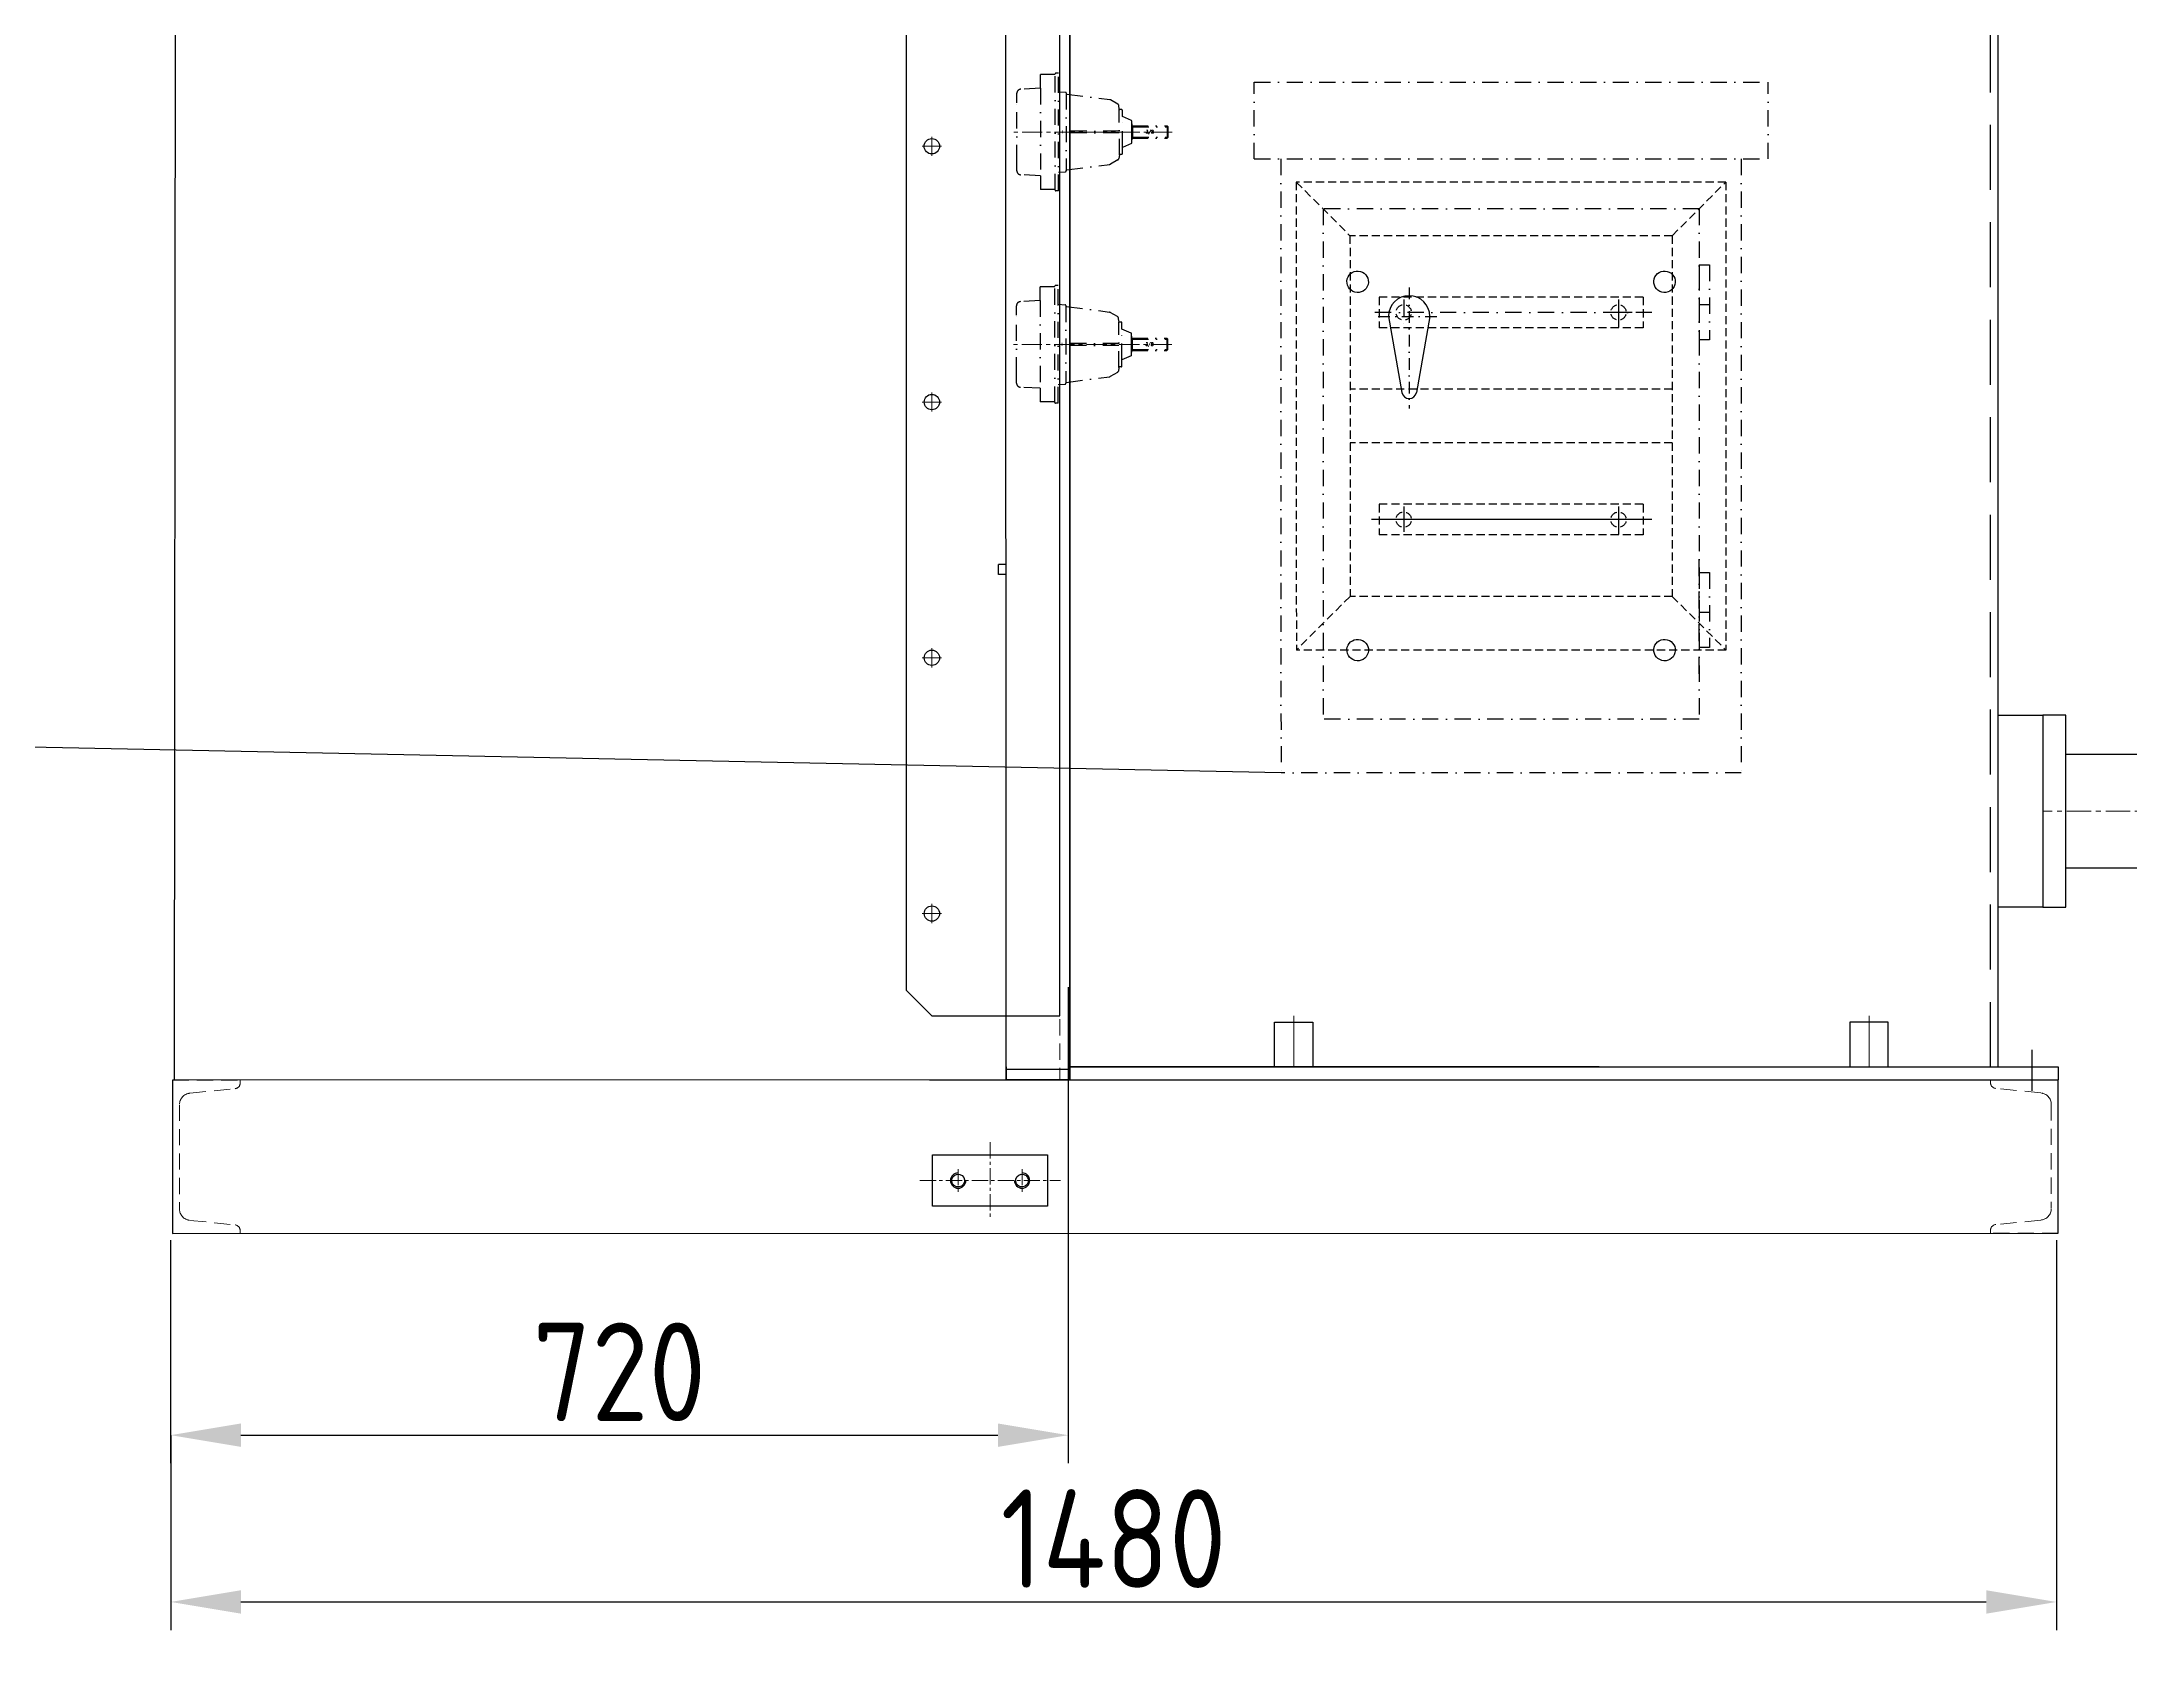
# Model space of a CAD drawing. Header units: millimetres. Extents: x -185079 to -2648, y 85916 to 249201.
# Drawn here: x -51721 to -50087, y 132145 to 133415 of the extents above; entities that cross this region are included whole.
import ezdxf
from ezdxf.enums import TextEntityAlignment as Align

# ---------------------------------------------------------------- set-up
doc = ezdxf.new("R2010")
doc.units = ezdxf.units.MM
for name, pattern in [('ACAD_ISO04W100', [30, 24, -3, 0, -3]), ('CENTER', [50.800000000000004, 31.75, -6.35, 6.35, -6.35]), ('CENTERX2', [101.60000000000001, 63.5, -12.7, 12.7, -12.7]), ('DASHDOT', [25.4, 12.7, -6.35, 0, -6.35]), ('DASHED', [19.049999999999997, 12.7, -6.35]), ('HIDDEN', [9.524999999999999, 6.35, -3.175]), ('点画线', [18, 12, -2, 2, -2])]:
    doc.linetypes.add(name, pattern=pattern)
doc.layers.get('0').update_dxf_attribs({"color": 255, "linetype": 'DASHDOT'})
for name, color, linetype in [('01', 7, 'Continuous'), ('01粗实线', 7, 'Continuous'), ('1', 4, 'Continuous'), ('2', 3, 'Continuous'), ('3', 6, 'HIDDEN'), ('4', 2, 'HIDDEN'), ('油箱1', 7, 'Continuous'), ('细线', 1, 'Continuous')]:
    doc.layers.add(name, color=color, linetype=linetype)
for name, color, linetype, lineweight in [('04细虚线', 6, 'DASHED', 20), ('06细中心线', 1, 'ACAD_ISO04W100', 20), ('2细线层', 4, 'Continuous', 35), ('中心线层', 1, '点画线', 18), ('尺寸线层', 3, 'Continuous', 18), ('点画线1', 4, 'CENTERX2', 20), ('粗实线', 7, 'Continuous', 25)]:
    doc.layers.add(name, color=color, linetype=linetype, lineweight=lineweight)
doc.styles.get("Standard").update_dxf_attribs({"font": 'gbenor.shx', "bigfont": 'gbcbig.shx'})
doc.styles.add('TXT', font='txt.shx', dxfattribs={"bigfont": 'gbcbig.shx'})

# ---------------------------------------------------------------- blocks, each defined once
blk = doc.blocks.new('A$C49802F16')
at = {"color": 4}
for p, q in [((33.48873810789746, 131.3625332262454), (33.48873810789746, -3.278153599239886e-06)), ((-5.642976702802116e-06, 100.1175580488211), (66.35222506234413, 100.1175580488211))]:
    blk.add_line(p, q, dxfattribs=at)
at = {"layer": '01粗实线', "color": 4, "lineweight": -3, "ltscale": 2}
for p, q in [((11.00352542510564, 100.1175580488209), (25.57803667772941, 17.44039321611672)), ((55.97395079068929, 100.1175580488211), (41.39943953806551, 17.44039321611695))]:
    blk.add_line(p, q, dxfattribs=at)
for centre, radius, start, end in [((33.48873810789746, 100.1175580488211), 22.4852126827916, 7.016477563892661e-15, 180), ((33.48873810789746, 18.8349089477997), 8.032675223309752, 189.9975107593076, 350.0024892406925)]:
    blk.add_arc(centre, radius, start, end, dxfattribs=at)

msp = doc.modelspace()

# ---------------------------------------------------------------- linework, layer by layer
at = {"lineweight": 30, "extrusion": (-0.004685415688226638, -0.01745240643729067, 0.9998367168639968)}
for p, q in [((-50939.59915566092, 133378.4891758614, 2003.229728994004), (-50955.07622505528, 133377.6304011469, 2003.14221051461)), ((-50939.59915566092, 133378.4891758614, 2003.229728994004), (-50939.63354436545, 133309.8940281205, 2002.032221937921)), ((-50939.59915566092, 133378.4891758614, 2003.229728994004), (-50939.60003066287, 133389.1864537509, 2003.416448623923)), ((-50928.10015693247, 133389.1864537509, 2003.47033911212), (-50939.60003066287, 133389.1864537509, 2003.416448623923)), ((-50928.13275501998, 133298.7002373392, 2001.890726226595), (-50928.14019738539, 133389.6863775984, 2003.478877774349)), ((-50925.64026572742, 133390.186301446, 2003.499319205275), (-50927.64024376748, 133390.186301446, 2003.489946946458)), ((-50925.63274157777, 133298.2003134916, 2001.893715442711), (-50925.64026572742, 133390.186301446, 2003.499319205275)), ((-50958.09801279149, 133367.0004464504, 2002.942501284021), (-50958.09862097914, 133374.4358038447, 2003.072284505073)), ((-50958.09428169439, 133321.3861684872, 2002.146309842768), (-50958.09801279149, 133367.0004464504, 2002.942501284021)), ((-50925.63907848203, 133375.671712425, 2003.245968893314), (-50920.05923063005, 133375.2253906034, 2003.264326407619)), ((-50919.59906753148, 133374.727058874, 2003.257784306923), (-50919.59903895733, 133374.3777275136, 2003.251686772297)), ((-50919.16367278063, 133373.8820028208, 2003.245073975233), (-50885.49151941542, 133369.4907108312, 2003.32621664751)), ((-50879.22014274002, 133366.0484447037, 2003.295519814373), (-50884.75581767283, 133369.2428396244, 2003.325337623421)), ((-50877.95234323524, 133362.12972001, 2003.233058607131), (-50878.34685463179, 133365.0184773076, 2003.281633855221)), ((-50877.94940895677, 133326.2568949276, 2002.606902991402), (-50877.95230732013, 133361.6906421341, 2003.22539455845)), ((-50876.09847882416, 133361.6906421341, 2003.23408193407), (-50877.45602994697, 133361.6906421341, 2003.227720203979)), ((-50875.59803450085, 133356.1914798107, 2003.140437817317), (-50875.59844342202, 133361.1907182865, 2003.227698891369)), ((-50877.95093743419, 133344.9431932402, 2002.933069960374), (-50925.61992563795, 133344.9431932402, 2002.709684460117)), ((-50868.39418721683, 133353.0724348244, 2003.119752618055), (-50875.59803450085, 133356.1914798107, 2003.140437817317)), ((-50875.5960716792, 133332.1951351269, 2002.721584661865), (-50875.59803450085, 133356.1914798107, 2003.140437817317)), ((-50868.09215691193, 133344.1933074688, 2002.966180540436), (-50868.09284567046, 133352.613678788, 2003.113157054717)), ((-50868.09268850946, 133350.6923174873, 2003.079619936704), (-50868.0916253144, 133337.6942974503, 2002.852741144168)), ((-50868.09254640935, 133348.955082117, 2003.049296713471), (-50840.59284835838, 133348.955082117, 2003.178165272203)), ((-50867.59255189933, 133348.955082117, 2003.051639778175), (-50867.5917729045, 133339.4315328206, 2002.885407432105)), ((-50867.59248953885, 133348.1926982494, 2003.038332464382), (-50840.09279148788, 133348.1926982494, 2003.167201023114)), ((-50840.59284835838, 133348.955082117, 2003.178165272203), (-50840.09281295625, 133348.4551582694, 2003.171782229502)), ((-50840.59284835838, 133348.955082117, 2003.178165272203), (-50840.59206936354, 133339.4315328206, 2003.011932926133)), ((-50840.09281295625, 133348.4551582694, 2003.171782229502), (-50840.09211574564, 133339.9314566682, 2003.023002098242)), ((-50877.95081475784, 133343.4434216974, 2002.906891638159), (-50925.62057733313, 133343.4434216974, 2002.683502509057)), ((-50868.39273465032, 133335.3141801132, 2002.809784532537), (-50875.5960716792, 133332.1951351269, 2002.721584661865)), ((-50875.59566275803, 133327.1958966512, 2002.634323587813), (-50875.5960716792, 133332.1951351269, 2002.721584661865)), ((-50868.0914681534, 133335.7729361497, 2002.819204026155), (-50868.09215691193, 133344.1933074688, 2002.966180540436)), ((-50868.09176741451, 133339.4315328206, 2002.883064367401), (-50840.59206936354, 133339.4315328206, 2003.011932926133)), ((-50867.59183526498, 133340.1939166882, 2002.898714745898), (-50840.092137214, 133340.1939166882, 2003.02758330463)), ((-50840.09211574564, 133339.9314566682, 2003.023002098242), (-50840.59206936354, 133339.4315328206, 2003.011932926133)), ((-50958.09367350674, 133313.9508110603, 2002.016526621148), (-50958.09428169439, 133321.3861684872, 2002.146309842768)), ((-50925.63392897559, 133312.7167660941, 2002.147098283249), (-50920.05415398647, 133313.1612243342, 2002.181004250644)), ((-50919.59407241168, 133313.6595560636, 2002.191858784316), (-50919.59410098583, 133314.008887424, 2002.197956318942)), ((-50919.15881590642, 133314.5046121168, 2002.20864914526), (-50885.49026215445, 133318.8955888053, 2002.443071702285)), ((-50879.21656738411, 133322.338170234, 2002.532562512811), (-50884.7495242631, 133319.146380253, 2002.450920563085)), ((-50877.94940895677, 133326.2568949276, 2002.606902991402), (-50878.34344777173, 133323.36813763, 2002.554632454402)), ((-50876.09561637593, 133326.6959728036, 2002.623254415703), (-50877.45316749874, 133326.6959728036, 2002.616892685612)), ((-50939.63354199784, 133309.8987507963, 2002.032304384534), (-50955.07029929262, 133310.7561885069, 2001.974931743165)), ((-50939.63354436545, 133309.8940281205, 2002.032221937921), (-50939.6326696425, 133299.2001611868, 2001.845561845803)), ((-50928.1327959121, 133299.2001611868, 2001.899452334), (-50939.6326696425, 133299.2001611868, 2001.845561845803)), ((-50925.63274157777, 133298.2003134916, 2001.893715442711), (-50927.63271961785, 133298.2003134916, 2001.884343183894)), ((-50939.8752086108, 133212.4357896855, 2062.13760258889), (-50939.87608361275, 133223.133067575, 2062.324322218808)), ((-50928.37620988235, 133223.133067575, 2062.378212707006), (-50939.87608361275, 133223.133067575, 2062.324322218808)), ((-50928.40880796986, 133132.6468511634, 2060.79859982148), (-50928.41625033527, 133223.6329914226, 2062.386751369234)), ((-50925.9163186773, 133224.1329152702, 2062.407192800161), (-50927.91629671737, 133224.1329152702, 2062.397820541344)), ((-50925.90879452766, 133132.1469273158, 2060.801589037596), (-50925.9163186773, 133224.1329152702, 2062.407192800161)), ((-50958.37406574137, 133200.9470602746, 2061.850374878907), (-50958.37467392902, 133208.3824176689, 2061.980158099958)), ((-50958.37033464427, 133155.3327823113, 2061.054183437655), (-50958.37406574137, 133200.9470602746, 2061.850374878907)), ((-50939.8752086108, 133212.4357896855, 2062.13760258889), (-50955.35227800516, 133211.5770149711, 2062.050084109495)), ((-50939.8752086108, 133212.4357896855, 2062.13760258889), (-50939.90959731534, 133143.8406419446, 2060.940095532807)), ((-50925.91513143191, 133209.6183262491, 2062.1538424882), (-50920.33528357993, 133209.1720044276, 2062.172200002504)), ((-50919.87512048136, 133208.6736726982, 2062.165657901809), (-50919.87509190721, 133208.3243413378, 2062.159560367184)), ((-50919.43972573052, 133207.828616645, 2062.15294757012), (-50885.76757236531, 133203.4373246554, 2062.234090242396)), ((-50879.49619568991, 133199.9950585278, 2062.203393409259), (-50885.03187062272, 133203.1894534485, 2062.233211218307)), ((-50878.22839618513, 133196.0763338341, 2062.140932202017), (-50878.62290758167, 133198.9650911318, 2062.189507450107)), ((-50878.22546190666, 133160.2035087518, 2061.514776586288), (-50878.22836027001, 133195.6372559582, 2062.133268153336)), ((-50876.37453177405, 133195.6372559582, 2062.141955528956), (-50877.73208289685, 133195.6372559582, 2062.135593798864)), ((-50875.87408745073, 133190.1380936349, 2062.048311412203), (-50875.87449637191, 133195.1373321106, 2062.135572486255)), ((-50868.67024016671, 133187.0190486485, 2062.027626212941), (-50875.87408745073, 133190.1380936349, 2062.048311412203)), ((-50875.87212462909, 133166.1417489511, 2061.629458256751), (-50875.87408745073, 133190.1380936349, 2062.048311412203)), ((-50868.36820986182, 133178.139921293, 2061.874054135322), (-50868.36889862034, 133186.5602926121, 2062.021030649602)), ((-50868.36874145934, 133184.6389313115, 2061.98749353159), (-50868.36767826429, 133171.6409112745, 2061.760614739054)), ((-50868.36859935924, 133182.9016959412, 2061.957170308357), (-50840.86890130826, 133182.9016959412, 2062.086038867089)), ((-50867.86860484922, 133182.9016959412, 2061.959513373061), (-50867.86782585438, 133173.3781466448, 2061.793281026991)), ((-50867.86854248874, 133182.1393120736, 2061.946206059268), (-50840.36884443777, 133182.1393120736, 2062.075074618)), ((-50840.86890130826, 133182.9016959412, 2062.086038867089), (-50840.36886590613, 133182.4017720936, 2062.079655824388)), ((-50840.86890130826, 133182.9016959412, 2062.086038867089), (-50840.86812231343, 133173.3781466448, 2061.919806521019)), ((-50840.36886590613, 133182.4017720936, 2062.079655824388), (-50840.36816869552, 133173.8780704924, 2061.930875693128)), ((-50878.22686770772, 133177.3900355216, 2061.814765233044), (-50925.89663028302, 133177.3900355216, 2061.591376103942)), ((-50878.22699038407, 133178.8898070643, 2061.84094355526), (-50925.89597858783, 133178.8898070643, 2061.617558055003)), ((-50868.6687876002, 133169.2607939374, 2061.717658127423), (-50875.87212462909, 133166.1417489511, 2061.629458256751)), ((-50875.87171570792, 133161.1425104753, 2061.542197182699), (-50875.87212462909, 133166.1417489511, 2061.629458256751)), ((-50868.36752110328, 133169.7195499738, 2061.727077621041), (-50868.36820986182, 133178.139921293, 2061.874054135322)), ((-50868.36782036439, 133173.3781466448, 2061.790937962287), (-50840.86812231343, 133173.3781466448, 2061.919806521019)), ((-50867.86788821486, 133174.1405305123, 2061.806588340784), (-50840.36819016388, 133174.1405305123, 2061.935456899516)), ((-50840.36816869552, 133173.8780704924, 2061.930875693128), (-50840.86812231343, 133173.3781466448, 2061.919806521019)), ((-50958.36972645662, 133147.8974248844, 2060.924400216034), (-50958.37033464427, 133155.3327823113, 2061.054183437655)), ((-50919.4348688563, 133148.451225941, 2061.116522740146), (-50885.76631510433, 133152.8422026295, 2061.350945297171)), ((-50879.49262033399, 133156.2847840581, 2061.440436107697), (-50885.02557721299, 133153.0929940772, 2061.35879415797)), ((-50878.22546190666, 133160.2035087518, 2061.514776586288), (-50878.61950072162, 133157.3147514541, 2061.462506049288)), ((-50876.37166932581, 133160.6425866277, 2061.531128010589), (-50877.72922044862, 133160.6425866277, 2061.524766280497)), ((-50939.90959494773, 133143.8453646204, 2060.94017797942), (-50955.3463522425, 133144.7028023311, 2060.882805338051)), ((-50939.90959731534, 133143.8406419446, 2060.940095532807), (-50939.90872259239, 133133.1467750109, 2060.753435440689)), ((-50928.40884886198, 133133.1467750109, 2060.807325928886), (-50939.90872259239, 133133.1467750109, 2060.753435440689)), ((-50925.90998192548, 133146.6633799183, 2061.054971878135), (-50920.33020693636, 133147.1078381584, 2061.08887784553)), ((-50919.87012536157, 133147.6061698878, 2061.099732379202), (-50919.87015393571, 133147.9555012482, 2061.105829913828)), ((-50925.90879452766, 133132.1469273158, 2060.801589037596), (-50927.90877256773, 133132.1469273158, 2060.79221677878))]:
    msp.add_line(p, q, dxfattribs=at)
at = {"color": 4, "extrusion": (-0.004685415688226629, -0.01745240643729067, 0.9998367168639968)}
for p, q in [((-50772.54073243692, 133383.0860270958, 1411.090579083833), (-50370.54514638273, 133383.0860270958, 1412.974403106023)), ((-50772.53582538282, 133323.0951653864, 1410.043446195204), (-50772.54073243692, 133383.0860270958, 1411.090579083833)), ((-50370.54023932862, 133323.0951653864, 1411.927270217394), (-50370.54514638273, 133383.0860270958, 1412.974403106023)), ((-50772.53582538282, 133323.0951653864, 1410.043446195204), (-50370.54023932862, 133323.0951653864, 1411.927270217394)), ((-50751.53605596207, 133323.0951653864, 1410.141854912781), (-50751.49679952923, 132843.1682717113, 1401.764791803748)), ((-50391.54000874936, 133323.0951653864, 1411.828861499817), (-50391.50075231653, 132843.1682717113, 1403.451798390785)), ((-50718.53322871574, 133284.1011052753, 1409.61586080565), (-50718.50059680594, 132885.1618749079, 1402.652427096267)), ((-50424.53645682536, 133284.1011052753, 1410.99358285173), (-50718.53322871574, 133284.1011052753, 1409.61586080565)), ((-50424.53645682536, 133284.1011052753, 1410.99358285173), (-50424.50382491556, 132885.1618749079, 1404.030149142347)), ((-50424.53287634734, 133240.3282107379, 1410.229532524822), (-50424.5280863517, 133181.768439482, 1409.207379138699)), ((-50424.53287634734, 133240.3282107379, 1410.229532524822), (-50416.40806057669, 133240.3282107379, 1410.267606880998)), ((-50416.40806057669, 133240.3282107379, 1410.267606880998), (-50416.40327058106, 133181.768439482, 1409.245453494875)), ((-50461.38407016886, 133203.1134419676, 1409.407247827887), (-50680.74250490434, 133203.1134419676, 1408.379294528994)), ((-50655.52812751187, 133213.2798846787, 1408.674911527885), (-50655.52650682257, 133193.4662560357, 1408.329067150857)), ((-50487.52997214594, 133213.2798846787, 1409.462181268502), (-50487.52835145664, 133193.4662560357, 1409.116336891473)), ((-50416.40550723708, 133209.1125281386, 1409.72274109712), (-50424.53032300773, 133209.1125281386, 1409.684666740944)), ((-50416.40327058106, 133181.768439482, 1409.245453494875), (-50424.5280863517, 133181.768439482, 1409.207379138699)), ((-50424.50672003404, 132920.5559521512, 1404.647948275215), (-50424.51457132061, 133016.5413308862, 1406.323360897022)), ((-50424.51319901693, 132999.764324118, 1406.030520369997), (-50416.38838324629, 132999.764324118, 1406.068594726173)), ((-50424.51319901693, 132999.764324118, 1406.030520369997), (-50424.50840902129, 132941.2045528621, 1405.008366983874)), ((-50416.38838324629, 132999.764324118, 1406.068594726173), (-50416.38359325065, 132941.2045528621, 1405.04644134005)), ((-50416.38582990668, 132968.5486415187, 1405.523728942295), (-50424.51064567732, 132968.5486415187, 1405.485654586119)), ((-50416.38359325065, 132941.2045528621, 1405.04644134005), (-50424.50840902129, 132941.2045528621, 1405.008366983874)), ((-50424.50382491556, 132885.1618749079, 1404.030149142347), (-50718.50059680594, 132885.1618749079, 1402.652427096267)), ((-50391.50075231653, 132843.1682717113, 1403.451798390785), (-50751.49679952923, 132843.1682717113, 1401.764791803748))]:
    msp.add_line(p, q, dxfattribs=at)
at = {"extrusion": (-0.004685415688226638, -0.01745240643729067, 0.9998367168639968)}
for p, q in [((-50919.59903895733, 133374.3777275136, 2003.251686772297), (-50919.59408669876, 133313.8342217438, 2002.194907551629)), ((-50919.87509190721, 133208.3243413378, 2062.159560367184), (-50919.87013964864, 133147.780835568, 2061.102781146515))]:
    msp.add_line(p, q, dxfattribs=at)
at = {"color": 1, "linetype": 'CENTER', "lineweight": 18, "ltscale": 0.5, "extrusion": (-0.004685415688226638, -0.01745240643729067, 0.9998367168639968)}
for p, q in [((-50836.59039081825, 133344.1933074688, 2003.11380351384), (-50961.09611430304, 133344.1933074688, 2002.53034717517)), ((-50836.86644376814, 133178.139921293, 2062.021677108726), (-50961.37216725293, 133178.139921293, 2061.438220770056))]:
    msp.add_line(p, q, dxfattribs=at)
at = {"lineweight": 30, "extrusion": (-0.004685415688226638, -0.01745240643729067, 0.9998367168639968)}
for centre, radius, start, end in [((-83794.47523311792, 115618.4789370045, -86.19977069127731), 3.2, 108.2064256399623, 195.030083092011), ((-83772.10327844332, 115640.2792605379, -86.19977069127708), 0.4999999999999999, 105.0300830906247, 195.0300830910571), ((-83760.94128961742, 115627.7848216289, -86.19977069127708), 0.4999999999999999, 15.03008309148954, 100.4561618305207), ((-83759.88489525445, 115627.7067157393, -86.19977069127708), 0.4999999999999999, 195.0300830914895, 277.598675121681), ((-83725.89512524226, 115629.7190318865, -86.19977069127731), 2, 75.21633241199883, 97.59877629488179), ((-83719.72616834457, 115628.0704449768, -86.19977069127708), 2, 35.5861283115916, 75.04844372302735), ((-83716.5061259367, 115626.7336593174, -86.19977069127685), 0.4999999999999999, 202.0209126432624, 285.0300830923544), ((-83714.93567634479, 115626.1199219127, -86.19977069127731), 0.4999999999999999, 15.03008309148954, 105.0300830922352), ((-83705.4628549771, 115619.7812801548, -86.19977069127708), 0.4999999999999999, 15.03008309266756, 81.61525820352765), ((-83701.09494447194, 115603.514185125, -86.19977069127731), 0.4999999999999999, 308.4449079802935, 15.03008309266756), ((-83778.78750241257, 115560.0542495287, -86.19977069127708), 3.2, 195.030083091827, 281.8619119520561), ((-83745.10247580864, 115568.7974662144, -86.19977069127731), 0.4999999999999999, 289.6040043514551, 15.03008309310004), ((-83744.22729057068, 115569.3942244396, -86.19977069127708), 0.4999999999999999, 112.461491062719, 195.0300830914895), ((-83713.80386545093, 115584.6772982779, -86.19977069127754), 2, 292.4614910624004, 315.0117224600094), ((-83709.28772205597, 115589.1952900166, -86.19977069127731), 2, 315.0117224608937, 354.4740378718488), ((-83707.17038389604, 115591.9652265004, -86.19977069127708), 0.4999999999999999, 105.0300830926676, 188.0392535367454), ((-83706.11858663973, 115593.2830686967, -86.19977069127731), 0.4999999999999999, 285.0300830926676, 15.03008309266756), ((-83748.50459717386, 115552.392388695, -86.19977069127731), 0.4999999999999999, 195.0300830926675, 285.0300830922351), ((-83729.31446075694, 115480.92394346, -24.40219115007585), 0.4999999999999999, 105.0300830906247, 195.0300830910571), ((-83751.68641543154, 115459.1236199265, -24.40219115007631), 3.2, 108.2064256397995, 195.0300830917594), ((-83718.15247193104, 115468.429504551, -24.40219115007585), 0.4999999999999999, 15.03008309266756, 100.4561618324632), ((-83717.09607756807, 115468.3513986614, -24.40219115007631), 0.4999999999999999, 195.0300830931, 277.5986751219015), ((-83683.10630755586, 115470.3637148086, -24.40219115007631), 2, 75.21633241199883, 97.59877629540526), ((-83676.9373506582, 115468.7151278989, -24.40219115007631), 2, 35.586128311349, 75.04844372262458), ((-83673.71730825031, 115467.3783422394, -24.40219115007585), 0.4999999999999999, 202.020912644183, 285.030083091922), ((-83672.14685865841, 115466.7646048348, -24.40219115007631), 0.4999999999999999, 15.03008309148954, 105.0300830922352), ((-83662.67403729071, 115460.4259630768, -24.40219115007631), 0.4999999999999999, 15.03008309310004, 81.61525820542052), ((-83658.30612678555, 115444.158868047, -24.40219115007631), 0.4999999999999999, 308.4449079789874, 15.03008309148954), ((-83671.01504776455, 115425.3219812, -24.40219115007631), 2, 292.4614910627857, 315.0117224603043), ((-83666.4989043696, 115429.8399729387, -24.40219115007631), 2, 315.0117224608937, 354.4740378718488), ((-83664.38156620966, 115432.6099094225, -24.40219115007585), 0.4999999999999999, 105.0300830931, 188.0392535383965), ((-83663.32976895334, 115433.9277516187, -24.40219115007631), 0.4999999999999999, 285.0300830910571, 15.03008309310004), ((-83735.99868472619, 115400.6989324508, -24.4021911500754), 3.2, 195.0300830920786, 281.8619119520025), ((-83705.71577948748, 115393.037071617, -24.40219115007631), 0.4999999999999999, 195.0300830926675, 285.0300830906247), ((-83702.31365812226, 115409.4421491364, -24.40219115007631), 0.4999999999999999, 289.6040043514551, 15.03008309148954), ((-83701.43847288429, 115410.0389073616, -24.40219115007585), 0.4999999999999999, 112.4614910620819, 195.0300830910571)]:
    msp.add_arc(centre, radius, start, end, dxfattribs=at)
at = {"layer": '01', "color": 4, "extrusion": (-0.004685415688226629, -0.01745240643729067, 0.9998367168639968)}
for centre in [(-83501.91290816512, 115533.7518098334, -679.1051985371994), (-83270.1233560518, 115595.9900901044, -679.1051985371992), (-83427.22697183983, 115255.6043472974, -679.1051985371996), (-83195.43741972651, 115317.8426275684, -679.1051985371994)]:
    msp.add_circle(centre, 8.399999999999991, dxfattribs=at)
at = {"layer": '01粗实线', "lineweight": -3, "ltscale": 2, "extrusion": (-0.004685415688226634, -0.01745240643729067, 0.9998367168639968)}
for p, q in [((-50916.55014692505, 132613.1880548441, 1774.444727599148), (-50916.70390128715, 134492.9017217381, 1807.254891442859)), ((-50966.54959792683, 132613.1880548442, 1774.210421128727), (-50966.54878008449, 132603.1895778926, 1774.035898980622)), ((-50966.54959792683, 132613.1880548442, 1774.210421128727), (-50966.54878008449, 132603.1895778926, 1774.035898980622)), ((-50502.55469263035, 132613.1880548442, 1776.384785174242), (-50916.55014692508, 132613.1880548445, 1774.444727599153)), ((-50508.55462675056, 132613.1880548442, 1776.356668397791), (-50143.55863443769, 132613.1880548442, 1778.067105631869)), ((-50508.55462675056, 132613.1880548442, 1776.356668397791), (-50143.55863443769, 132613.1880548442, 1778.067105631869)), ((-50143.55863443769, 132613.1880548443, 1778.067105631869), (-50143.55781659538, 132603.1895778927, 1777.892583483764)), ((-50143.55863443769, 132613.1880548443, 1778.067105631869), (-50143.55781659538, 132603.1895778927, 1777.892583483764)), ((-50508.55380890825, 132603.1895778926, 1776.182146249687), (-50143.55781659536, 132603.1895778927, 1777.892583483764)), ((-50508.55380890825, 132603.1895778926, 1776.182146249687), (-50143.55781659536, 132603.1895778927, 1777.892583483764))]:
    msp.add_line(p, q, dxfattribs=at)
at = {"layer": '01粗实线', "color": 2, "lineweight": -3, "ltscale": 20, "extrusion": (-0.004685415688226634, -0.01745240643729067, 0.9998367168639968)}
for p, q in [((-50916.70161132854, 134464.9059862737, 1806.766229428162), (-50916.55014692505, 132613.1880548441, 1774.444727599148)), ((-50916.55014692508, 132613.1880548441, 1774.444727599147), (-50916.54932908271, 132603.1895778926, 1774.270205451043)), ((-51026.54812128653, 132603.1895778926, 1773.754731216116), (-50193.55726759705, 132603.1895778926, 1777.658277013343))]:
    msp.add_line(p, q, dxfattribs=at)
at = {"layer": '01粗实线', "lineweight": -3, "ltscale": 20, "extrusion": (-0.009372155909797066, -3.920475055707585e-16, 0.9999560803823349)}
for p, q in [((-50966.58173776219, 133006.1114623724, 1781.068849412825), (-50972.58167188244, 133006.1114623724, 1781.040732636374)), ((-50966.58108348831, 132998.1126808111, 1780.929231694341), (-50972.58101760854, 132998.1126808112, 1780.90111491789))]:
    msp.add_line(p, q, dxfattribs=at)
at = {"layer": '01粗实线', "lineweight": -3, "ltscale": 20, "extrusion": (-0.004685415688226634, -0.01745240643729067, 0.9998367168639968)}
msp.add_line((-50972.58101760854, 132998.1126808111, 1780.901114917889), (-50972.58167188244, 133006.1114623724, 1781.040732636374), dxfattribs=at)
at = {"layer": '04细虚线', "linetype": 'DASHED', "extrusion": (-0.004685415688226634, -0.01745240643729067, 0.9998367168639968)}
msp.add_line((-50924.76248985038, 134574.6242927763, 1823.826807551536), (-50924.53008339008, 132603.1895778926, 1774.23280619294), dxfattribs=at)
at = {"layer": '04细虚线', "extrusion": (-0.004685415688226634, -0.01745240643729067, 0.9998367168639968)}
for p, q in [((-51618.57655575689, 132602.9501453901, 1770.976199540662), (-51618.56674164869, 132482.9684219714, 1768.881933763402)), ((-51618.57655575688, 132602.9501453902, 1770.976199540662), (-51565.57713769501, 132602.9501453902, 1771.224564399309)), ((-51618.57655575686, 132602.9501453901, 1770.976199540662), (-51618.56674164866, 132482.9684219714, 1768.881933763402)), ((-51618.57655575686, 132602.9501453902, 1770.976199540663), (-51565.57713769499, 132602.9501453902, 1771.224564399309)), ((-51604.97139708136, 132592.6621591919, 1770.860376336031), (-51569.62877399522, 132596.195950917, 1771.087681501253)), ((-51604.97139708134, 132592.6621591919, 1770.860376336032), (-51569.62877399519, 132596.195950917, 1771.087681501253)), ((-51565.57713769501, 132602.9501453902, 1771.224564399309), (-51565.57696629445, 132600.8546996597, 1771.187988659633)), ((-51565.5769514268, 132600.6729363025, 1771.184816003268), (-51565.57713769501, 132602.9501453902, 1771.224564399309)), ((-51565.57713769499, 132602.9501453902, 1771.224564399309), (-51565.57696629442, 132600.8546996597, 1771.187988659633)), ((-51565.57695142677, 132600.6729363025, 1771.184816003267), (-51565.57713769499, 132602.9501453902, 1771.224564399309)), ((-50143.55781659472, 132603.1895778927, 1777.892583483789), (-50196.55723465658, 132603.1895778927, 1777.644218625142)), ((-50196.55723465658, 132603.1895778927, 1777.644218625142), (-50196.55706325609, 132601.0941321622, 1777.607642885467)), ((-50196.55704838838, 132600.912368805, 1777.604470229103), (-50196.55723465658, 132603.1895778927, 1777.644218625142)), ((-50143.55781659469, 132603.1895778927, 1777.892583483789), (-50196.55723465655, 132603.1895778926, 1777.644218625141)), ((-50196.55723465655, 132603.1895778926, 1777.644218625141), (-50196.55706325606, 132601.0941321622, 1777.607642885467)), ((-50196.55704838835, 132600.912368805, 1777.604470229103), (-50196.55723465655, 132603.1895778926, 1777.644218625141)), ((-50157.1612922237, 132592.9015916944, 1777.649255697785), (-50192.50449341479, 132596.4353834194, 1777.545314306026)), ((-50157.16129222367, 132592.9015916944, 1777.649255697784), (-50192.50449341476, 132596.4353834194, 1777.545314306026)), ((-50143.55781659472, 132603.1895778927, 1777.892583483789), (-50143.54800248651, 132483.2078544739, 1775.79831770653)), ((-50143.55781659469, 132603.1895778927, 1777.892583483789), (-50143.54800248648, 132483.2078544738, 1775.798317706531)), ((-51613.07504221819, 132583.7081884209, 1770.666107332), (-51613.06837596691, 132502.2103789407, 1769.243573395559)), ((-51613.07504221816, 132583.7081884208, 1770.666107331999), (-51613.06837596688, 132502.2103789407, 1769.243573395559)), ((-50149.05618227643, 132583.9476209234, 1777.530943851634), (-50149.04951602517, 132502.4498114432, 1776.108409915195)), ((-50149.0561822764, 132583.9476209233, 1777.530943851634), (-50149.04951602514, 132502.4498114432, 1776.108409915194)), ((-51618.56674164869, 132482.9684219714, 1768.881933763402), (-51565.56732358679, 132482.9684219714, 1769.130298622049)), ((-51618.56674164866, 132482.9684219714, 1768.881933763402), (-51565.56732358677, 132482.9684219713, 1769.130298622048)), ((-51604.96326601964, 132493.2564081697, 1769.125261549408), (-51569.6200648286, 132489.7226164445, 1769.229202941166)), ((-51604.96326601961, 132493.2564081696, 1769.125261549408), (-51569.62006482857, 132489.7226164445, 1769.229202941165)), ((-51565.56750985495, 132485.245631059, 1769.170047018089), (-51565.56732358679, 132482.9684219714, 1769.130298622049)), ((-51565.56750985493, 132485.245631059, 1769.170047018089), (-51565.56732358677, 132482.9684219713, 1769.130298622048)), ((-50196.54760681653, 132485.4850635616, 1775.589701243924), (-50196.54742054843, 132483.2078544739, 1775.549952847883)), ((-50196.5476068165, 132485.4850635616, 1775.589701243924), (-50196.5474205484, 132483.2078544739, 1775.549952847883)), ((-50143.54800248651, 132483.2078544739, 1775.79831770653), (-50196.54742054843, 132483.2078544739, 1775.549952847883)), ((-50143.54800248648, 132483.2078544738, 1775.798317706531), (-50196.5474205484, 132483.2078544739, 1775.549952847883)), ((-50157.153161162, 132493.4958406722, 1775.914140911162), (-50192.49578424815, 132489.9620489471, 1775.68683574594)), ((-50157.15316116197, 132493.4958406722, 1775.914140911162), (-50192.49578424812, 132489.9620489471, 1775.686835745939))]:
    msp.add_line(p, q, dxfattribs=at)
for centre, radius, start, end in [((-84187.98823391594, 114707.6280401361, -301.6990633298535), 4.500000000020765, 290.7406762282819, 15.03008309199987), ((-84187.98823391585, 114707.6280401372, -301.6990633298431), 4.500000000035322, 290.7406762317709, 15.03008309182095), ((-82857.1582306618, 115065.2198406885, -301.6990633298265), 4.500000000006223, 195.030083091869, 279.3194899543063), ((-82857.15823066117, 115065.2198406892, -301.6990633298255), 4.500000000020778, 195.0300830918209, 279.3194899540934), ((-84216.42501392413, 114682.4240741582, -301.6990633298601), 8.999999999925109, 110.740676229097, 195.0300830919237), ((-84216.42501392373, 114682.4240741591, -301.6990633298553), 8.99999999995422, 110.7406762285536, 195.0300830918756), ((-82819.92130423704, 115057.6500541219, -301.6990633298169), 8.999999999968788, 15.03008309196511, 99.31948995470192), ((-82819.9213042368, 115057.650054122, -301.6990633298369), 8.999999999983343, 15.03008309191706, 99.31948995384917), ((-84195.28727992855, 114603.7023312992, -301.6990633298435), 9.000000000042967, 195.0300830919104, 279.319489953332), ((-84195.28727992813, 114603.7023312995, -301.6990633298378), 8.99999999994883, 195.0300830918996, 279.3194899555997), ((-82798.783570242, 114978.9283112621, -301.6990633298237), 9.000000000015481, 290.7406762287479, 15.03008309189304), ((-82798.78357024136, 114978.9283112627, -301.6990633298324), 8.999999999985064, 290.7406762293779, 15.03008309194107), ((-84158.0503535037, 114596.1325447327, -301.6990633298651), 4.49999999991794, 15.03008309202639, 99.31948995293358), ((-84158.05035350408, 114596.1325447317, -301.6990633298542), 4.499999999991824, 15.03008309191706, 99.3194899556461), ((-82827.22035024915, 114953.7243452863, -301.6990633298319), 4.499999999987457, 110.7406762290406, 195.0300830919651), ((-82827.22035024934, 114953.7243452855, -301.6990633298346), 4.500000000048276, 110.7406762292559, 195.0300830919518)]:
    msp.add_arc(centre, radius, start, end, dxfattribs=at)
at = {"layer": '06细中心线', "extrusion": (2.140935379463423e-06, -0.03489930510489415, 0.9993908337075201)}
for p, q in [((-51017.10762370253, 133333.0352668468, 1788.067921926215), (-51032.10762365239, 133333.0340400833, 1788.06791122053)), ((-51024.60823687243, 133340.5300846927, 1788.329661362096), (-51024.60701048253, 133325.5392222373, 1787.806171784649)), ((-51017.09126685552, 133133.0657278155, 1784.577478964118), (-51032.09126680536, 133133.064501052, 1784.577468258433)), ((-51024.59188002538, 133140.5605456614, 1784.839218400001), (-51024.59065363555, 133125.569683206, 1784.315728822552)), ((-51024.57552317836, 132940.5910066302, 1781.348775437903), (-51024.57429678855, 132925.6001441747, 1780.825285860453)), ((-51017.07491000852, 132933.0961887842, 1781.087036002022), (-51032.07490995834, 132933.0949620206, 1781.087025296335)), ((-51024.55916633137, 132740.6214675989, 1777.858332475807), (-51024.55793994146, 132725.6306051434, 1777.334842898358)), ((-51017.05855316146, 132733.1266497529, 1777.596593039926), (-51032.05855311133, 132733.1254229894, 1777.596582334239))]:
    msp.add_line(p, q, dxfattribs=at)
at = {"layer": '1', "lineweight": -3, "ltscale": 3, "transparency": 33554687, "extrusion": (-0.004685415688226634, -0.01745240643729067, 0.9998367168639968)}
for p, q in [((-51615.55751926442, 134582.8880143018, 1805.550670818528), (-51617.23050132431, 132602.9501453899, 1770.982507395176)), ((-50966.54878008417, 132603.1895778922, 1774.035898980615), (-50966.71071286983, 134582.8880143019, 1808.591284305373)), ((-50916.54931873367, 132603.0630579898, 1774.267997062172), (-50916.71126186805, 134582.8880143019, 1808.825590775794)), ((-50916.71126186808, 134582.8880143019, 1808.825590775795), (-50916.54932908243, 132603.1895778922, 1774.270205451037)), ((-50924.55333045448, 132653.18196265, 1775.105327156293), (-50924.70315917332, 134484.9029401767, 1807.077784689101)), ((-51044.7002058928, 134464.9059862735, 1806.16640486388), (-51044.55364854343, 132673.1789165531, 1774.89203592349)), ((-51044.55364854343, 132673.1789165531, 1774.89203592349), (-51024.55223245806, 132653.18196265, 1774.636714215449)), ((-51024.55223245806, 132653.18196265, 1774.636714215449), (-50924.55333045448, 132653.18196265, 1775.105327156293)), ((-50916.54932908243, 132603.1895778922, 1774.270205451037), (-50966.54878008417, 132603.1895778922, 1774.035898980615))]:
    msp.add_line(p, q, dxfattribs=at)
at = {"layer": '1', "color": 4, "extrusion": (-0.004685415688226629, -0.01745240643729067, 0.9998367168639968)}
for p, q in [((-50476.76910948673, 133203.1134419676, 1409.335150751067), (-50497.96879337175, 133203.1134419676, 1409.235805198153)), ((-50476.76910948673, 133203.1134419676, 1409.335150751067), (-50497.96879337175, 133203.1134419676, 1409.235805198153)), ((-50487.52997214594, 133213.2798846787, 1409.462181268502), (-50487.52818379991, 133191.416579881, 1409.080560053944)), ((-50487.52997214594, 133213.2798846787, 1409.462181268502), (-50487.52835145664, 133193.4662560357, 1409.116336891473)), ((-50487.52997214594, 133213.2798846787, 1409.462181268502), (-50487.52818379991, 133191.416579881, 1409.080560053944)), ((-50655.51487846579, 133051.3045580634, 1405.847652728586), (-50655.51325777648, 133031.4909294203, 1405.501808351558)), ((-50487.51672309986, 133051.3045580634, 1406.634922469203), (-50487.51510241055, 133031.4909294203, 1406.289078092175)), ((-50487.51672309986, 133051.3045580634, 1406.634922469203), (-50487.51493475382, 133029.4412532656, 1406.253301254645)), ((-50461.37082112278, 133041.1381153523, 1406.579989028589), (-50680.72925585826, 133041.1381153523, 1405.552035729696)), ((-50476.75586044065, 133041.1381153523, 1406.507891951768), (-50497.95554432567, 133041.1381153523, 1406.408546398854))]:
    msp.add_line(p, q, dxfattribs=at)
at = {"layer": '1', "lineweight": -3, "ltscale": 3, "extrusion": (-0.004685415688226634, -0.01745240643729067, 0.9998367168639968)}
for p, q in [((-50143.55781659538, 132603.1895778927, 1777.892583483764), (-51618.57655575688, 132602.9501453901, 1770.976199540639)), ((-50143.55781659536, 132603.1895778927, 1777.892583483763), (-51618.57655575685, 132602.9501453901, 1770.976199540638)), ((-51618.57655575688, 132602.9501453901, 1770.976199540639), (-51618.56674164866, 132482.9684219714, 1768.88193376338)), ((-51618.57655575685, 132602.9501453901, 1770.976199540638), (-51618.56674164863, 132482.9684219714, 1768.88193376338)), ((-50143.54800248718, 132483.2078544739, 1775.798317706505), (-50143.55781659538, 132603.1895778927, 1777.892583483764)), ((-50143.54800248715, 132483.2078544738, 1775.798317706505), (-50143.55781659536, 132603.1895778927, 1777.892583483763)), ((-51618.56674164866, 132482.9684219714, 1768.88193376338), (-50143.54800248718, 132483.2078544739, 1775.798317706505)), ((-51618.56674164863, 132482.9684219714, 1768.88193376338), (-50143.54800248715, 132483.2078544738, 1775.798317706505))]:
    msp.add_line(p, q, dxfattribs=at)
at = {"layer": '1', "color": 3, "lineweight": -3, "ltscale": 2, "extrusion": (-0.004685415688226648, -0.01745240643729063, 0.9998367168639968), "elevation": 1.311263986281119e-08}
msp.add_lwpolyline([(-89340.74435583597, 116693.2017122206), (-79605.60479144276, 119307.2036772036), (-77739.80294518075, 112358.532017356), (-87474.94250957393, 109744.530052373)], close=True, dxfattribs=at)
at = {"layer": '1', "lineweight": -3, "ltscale": 2, "extrusion": (-0.004685415688226648, -0.01745240643729063, 0.9998367168639968), "elevation": 1.311264075806094e-08}
msp.add_lwpolyline([(-87231.2481748564, 109916.2399077064), (-77857.25883072625, 112433.2686984296), (-79666.37327405855, 119170.8235395233), (-89040.36261818874, 116653.7947488001), (-87231.2481748564, 109916.2399077064)], dxfattribs=at)
at = {"layer": '1', "lineweight": -3, "ltscale": 2, "extrusion": (-0.004685415688226611, -0.01745240643729065, 0.9998367168639969), "elevation": 359.8012259420411}
msp.add_lwpolyline([(-83646.00853721479, 114806.82466431), (-83559.08745517228, 114830.1640194117), (-83548.71440846042, 114791.5324273928), (-83635.63549050294, 114768.1930722912)], close=True, dxfattribs=at)
at = {"layer": '1', "lineweight": -3, "ltscale": 2, "extrusion": (2.140935379463423e-06, -0.03489930510489415, 0.9993908337075201)}
for centre in [(-51016.42806937134, 133317.3429928297, -2866.360811450421), (-51016.42397987077, 133117.3734538403, -2862.870330162976), (-51016.41989037004, 132917.4039148509, -2859.379848875515), (-51016.41580086917, 132717.4343758614, -2855.889367588076)]:
    msp.add_circle(centre, 5.999999999999979, dxfattribs=at)
at = {"layer": '1', "lineweight": -3, "ltscale": 2, "extrusion": (-0.004685415688226611, -0.01745240643729065, 0.9998367168639969)}
for centre in [(-83621.5062178494, 114792.6953916565, 359.8012259420416), (-83573.21672782581, 114805.6617000463, 359.8012259420416)]:
    msp.add_circle(centre, 4.999999999999998, dxfattribs=at)
at = {"layer": '1', "color": 3, "lineweight": -3, "ltscale": 2, "extrusion": (-0.004685415688226611, -0.01745240643729065, 0.9998367168639969)}
for centre, radius, start, end in [((-83621.5062178494, 114792.6953916565, 359.8012259420416), 5.999999999999998, 105.0300830921047, 15.03008309197046), ((-83573.21672782581, 114805.6617000463, 359.8012259420416), 5.999999999999997, 195.0300830918723, 105.03008309163)]:
    msp.add_arc(centre, radius, start, end, dxfattribs=at)
at = {"layer": '2', "color": 2, "lineweight": -3, "ltscale": 20, "extrusion": (-0.004685415688226634, -0.01745240643729067, 0.9998367168639968)}
for p, q in [((-50916.69408717902, 134372.9199983192, 1805.160625665595), (-50916.55014692508, 132613.1880548441, 1774.444727599148)), ((-50163.88202105615, 132594.6306678407, 1777.64794261477), (-50163.88462825482, 132626.504800658, 1778.204301563701)), ((-50916.54998335658, 132611.1883594538, 1774.409823169526), (-50966.5494343584, 132611.1883594538, 1774.175516699106)), ((-50916.55014692508, 132613.1880548441, 1774.444727599148), (-50196.55805249956, 132613.1880548441, 1777.818740773222))]:
    msp.add_line(p, q, dxfattribs=at)
at = {"layer": '2', "transparency": 33554687, "extrusion": (-0.004685415688226634, -0.01745240643729067, 0.9998367168639968)}
for p, q in [((-50917.96927056917, 132675.6285916297, 2077.27632666414), (-50917.93881611257, 132303.3096696956, 2070.777547064927)), ((-51619.97166220364, 132371.7722651769, 2068.682726347397), (-51619.96606218973, 132303.3096696956, 2067.487720419383)), ((-51564.96846534096, 132325.306318989, 2068.129406262678), (-50972.94001146768, 132325.306318989, 2070.903758673294))]:
    msp.add_line(p, q, dxfattribs=at)
at = {"layer": '2', "color": 2, "lineweight": -3, "ltscale": 20, "transparency": 33554687, "extrusion": (-0.004685415688226634, -0.01745240643729067, 0.9998367168639968)}
for p, q in [((-50756.55190371931, 132613.1880548442, 1775.194508297956), (-50756.55476616751, 132648.1827241746, 1775.805335816322)), ((-50756.55476616751, 132648.1827241746, 1775.805335816322), (-50726.55509556644, 132648.1827241747, 1775.945919698576)), ((-50726.55509556644, 132648.1827241747, 1775.945919698576), (-50726.5522331182, 132613.1880548442, 1775.33509218021)), ((-50276.56003655057, 132648.1827241748, 1778.054677924924), (-50306.55970715152, 132648.1827241748, 1777.914094042671)), ((-50306.55970715152, 132648.1827241748, 1777.914094042671), (-50306.55684470334, 132613.1880548444, 1777.303266524305)), ((-50276.55717410226, 132613.1880548444, 1777.443850406558), (-50276.56003655057, 132648.1827241748, 1778.054677924924)), ((-50726.5522331182, 132613.1880548442, 1775.33509218021), (-50756.55190371931, 132613.1880548442, 1775.194508297956)), ((-50306.55684470334, 132613.1880548444, 1777.303266524305), (-50276.55717410226, 132613.1880548444, 1777.443850406558))]:
    msp.add_line(p, q, dxfattribs=at)
at = {"layer": '2', "transparency": 33554687, "extrusion": (-0.004685415688226632, -0.01745240643729067, 0.9998367168639968)}
for p, q in [((-51619.98032699134, 132477.7030472963, 2070.53173472492), (-51619.95539589451, 132172.9095906821, 2065.211603565515)), ((-50144.96156842616, 132477.7030472962, 2077.443939403185), (-50144.93663732932, 132172.9095906822, 2072.123808243783)), ((-51564.95779904573, 132194.9062399756, 2065.85328940881), (-50199.93783268444, 132194.9062399756, 2072.250019852149))]:
    msp.add_line(p, q, dxfattribs=at)
at = {"layer": '2', "transparency": 33554687, "extrusion": (-0.004685415688226634, -0.01745240643729067, 0.9998367168639968)}
for points in [[(-84114.03276669091, 114457.2659717603), (-84109.27845361465, 114439.5598254183), (-84164.77404917876, 114434.1499593605)], [(-83537.49713313578, 114593.0899813432), (-83542.25144621206, 114610.7961276852), (-83486.75585064795, 114616.205993743)]]:
    msp.add_solid(points, dxfattribs=at)
at = {"layer": '2', "transparency": 33554687, "extrusion": (-0.004685415688226632, -0.01745240643729067, 0.9998367168639968)}
for points in [[(-84080.21146277167, 114331.3077214167), (-84075.4571496954, 114313.6015750748), (-84130.9527452595, 114308.1917090169)], [(-82757.12031345081, 114667.5908587063), (-82761.87462652707, 114685.2970050483), (-82706.37903096297, 114690.7068711061)]]:
    msp.add_solid(points, dxfattribs=at)
at = {"layer": '2细线层', "lineweight": -3, "ltscale": 3, "extrusion": (-0.004685415688226634, -0.01745240643729067, 0.9998367168639968)}
msp.add_line((-50190.55811837936, 132613.1880548442, 1777.846857549673), (-50190.70205863334, 134372.9199983192, 1808.562755616121), dxfattribs=at)
at = {"layer": '3', "ltscale": 8, "extrusion": (-0.004685415688226634, -0.01745240643729067, 0.9998367168639968)}
msp.add_line((-50196.55805249956, 132613.1880548441, 1777.818740773222), (-50196.70199275353, 134372.9199983192, 1808.53463883967), dxfattribs=at)
at = {"layer": '4', "color": 4, "extrusion": (-0.004685415688226629, -0.01745240643729067, 0.9998367168639968)}
for p, q in [((-50739.53471560542, 133305.0979068736, 1409.883948599093), (-50739.50478257538, 132939.1536504463, 1403.496437978456)), ((-50403.53840487356, 133305.0979068736, 1411.458488080327), (-50739.53471560542, 133305.0979068736, 1409.883948599093)), ((-50739.53471560542, 133305.0979068736, 1409.883948599093), (-50697.53174182606, 133263.104303677, 1409.347773012207)), ((-50445.53450877716, 133263.104303677, 1410.528677623133), (-50403.53840487356, 133305.0979068736, 1411.458488080327)), ((-50403.53840487356, 133305.0979068736, 1411.458488080327), (-50403.50847184352, 132939.1536504463, 1405.07097745969)), ((-50697.53174182606, 133263.104303677, 1409.347773012207), (-50697.50867867177, 132981.1472536429, 1404.426248435651)), ((-50445.53450877716, 133263.104303677, 1410.528677623133), (-50697.53174182606, 133263.104303677, 1409.347773012207)), ((-50445.53450877716, 133263.104303677, 1410.528677623133), (-50445.51144562288, 132981.1472536429, 1405.607153046576)), ((-50468.33033279069, 133215.1116143095, 1409.584127561717), (-50674.72806652598, 133215.1116143095, 1408.616910451816)), ((-50674.72806652598, 133215.1116143095, 1408.616910451816), (-50674.72610370434, 133191.1152696257, 1408.198057296365)), ((-50468.33033279069, 133215.1116143095, 1409.584127561717), (-50468.32836996904, 133191.1152696257, 1409.165274406265)), ((-50468.32836996904, 133191.1152696257, 1409.165274406265), (-50674.72610370434, 133191.1152696257, 1408.198057296365)), ((-50445.52469466896, 133143.1225802582, 1408.434411845875), (-50697.52192771785, 133143.1225802582, 1407.253507234949)), ((-50445.52125973108, 133101.1289770617, 1407.701418823834), (-50697.51849277998, 133101.1289770617, 1406.520514212909)), ((-50468.3170837446, 133053.1362876942, 1406.756868762419), (-50674.71481747989, 133053.1362876942, 1405.789651652518)), ((-50674.71481747989, 133053.1362876942, 1405.789651652518), (-50674.71285465825, 133029.1399430104, 1405.370798497066)), ((-50468.3170837446, 133053.1362876942, 1406.756868762419), (-50468.31512092296, 133029.1399430104, 1406.338015606967)), ((-50468.31512092296, 133029.1399430104, 1406.338015606967), (-50674.71285465825, 133029.1399430104, 1405.370798497066)), ((-50697.50867867177, 132981.1472536429, 1404.426248435651), (-50739.50478257538, 132939.1536504463, 1403.496437978456)), ((-50445.51144562288, 132981.1472536429, 1405.607153046576), (-50697.50867867177, 132981.1472536429, 1404.426248435651)), ((-50445.51144562288, 132981.1472536429, 1405.607153046576), (-50403.50847184352, 132939.1536504463, 1405.07097745969)), ((-50403.50847184352, 132939.1536504463, 1405.07097745969), (-50739.50478257538, 132939.1536504463, 1403.496437978456))]:
    msp.add_line(p, q, dxfattribs=at)
for centre in [(-83460.92064732102, 115519.9085966627, -679.1051985371998), (-83298.66796084169, 115563.4753928524, -679.1051985371996), (-83298.66796084169, 115563.4753928524, -679.1051985371996), (-83418.90980813804, 115363.4506489862, -679.1051985372001), (-83256.6571216587, 115407.017445176, -679.1051985371996)]:
    msp.add_circle(centre, 5.999999999999995, dxfattribs=at)
at = {"layer": '中心线层', "linetype": 'CENTER', "ltscale": 2, "extrusion": (-0.004685415688226634, -0.01745240643729067, 0.9998367168639968)}
for p, q in [((-50741.55206841893, 132613.1880548444, 1775.264800239091), (-50741.55533978838, 132653.1819626508, 1775.962888831511)), ((-50291.55700940298, 132613.1880548446, 1777.373558465438), (-50291.56028077242, 132653.1819626509, 1778.071647057858))]:
    msp.add_line(p, q, dxfattribs=at)
at = {"layer": '尺寸线层', "lineweight": -3, "ltscale": 20, "transparency": 33554687, "extrusion": (-0.004685415688226634, -0.01745240643729067, 0.9998367168639968)}
msp.add_line((-50751.4967995292, 132843.1682717117, 1401.764791793055), (-51914.95927846968, 132867.0063713553, 2744.808817037994), dxfattribs=at)
at = {"layer": '油箱1', "color": 4, "transparency": 33554687, "extrusion": (-7.137280425197763e-07, 1.915976209909687e-07, 0.999999999999727)}
for p, q in [((-50137.58061336202, 132888.2227792756, 1780.122978835999), (-50155.5806133018, 132888.2213071593, 1780.122965989176)), ((-50155.5806133018, 132888.2213071593, 1780.122965989176), (-50155.56834566658, 132738.221307661, 1780.122994737575)), ((-50137.56834572677, 132738.2227797773, 1780.123007584397), (-50137.58061336202, 132888.2227792756, 1780.122978835999)), ((-50155.56834566658, 132738.221307661, 1780.122994737575), (-50137.56834572677, 132738.2227797773, 1780.123007584397))]:
    msp.add_line(p, q, dxfattribs=at)
at = {"layer": '点画线1', "color": 1, "ltscale": 0.3, "extrusion": (-0.004685415688226634, -0.01745240643729067, 0.9998367168639968)}
msp.add_line((-49477.78776621172, 132813.209794954, 1779.393354325939), (-50155.79221700191, 132813.2130945293, 1781.293689242043), dxfattribs=at)
at = {"layer": '点画线1', "color": 1, "ltscale": 0.2, "extrusion": (-0.004685415688226611, -0.01745240643729065, 0.9998367168639969)}
for p, q in [((-50979.0172444835, 132554.3870265446, 2434.733927198513), (-50979.0123374294, 132494.3961648353, 2433.686794309884)), ((-51004.01525251544, 132533.3902249463, 2434.250277452282), (-51004.01378039922, 132515.3929664335, 2433.936137585693)), ((-50954.01580151366, 132533.3902249463, 2434.484583922703), (-50954.01432939745, 132515.3929664335, 2434.170444056115)), ((-51034.0141870584, 132524.3915956899, 2433.952623636735), (-50924.0153948545, 132524.3915956899, 2434.468097871662))]:
    msp.add_line(p, q, dxfattribs=at)
at = {"layer": '粗实线', "color": 4, "extrusion": (-0.004685415688226634, -0.01745240643729067, 0.9998367168639968)}
msp.add_line((-49481.57230802991, 132768.8734683754, 1779.392118214359), (-50137.57083855296, 132768.6930799838, 1781.294355666636), dxfattribs=at)
at = {"layer": '细线', "color": 4, "linetype": 'ByBlock', "lineweight": -3, "ltscale": 0.5, "transparency": 33554687, "extrusion": (-7.137280425093679e-07, 1.915976209805604e-07, 0.999999999999727)}
for p, q in [((-50190.58061321831, 132888.2192625535, 1780.122941009086), (-50155.58061330192, 132888.2213071593, 1780.122965989176)), ((-50190.56834558306, 132738.2192630551, 1780.122969757485), (-50190.58061321831, 132888.2192625535, 1780.122941009086)), ((-50155.58061330192, 132888.2213071593, 1780.122965989176), (-50155.56834566667, 132738.221307661, 1780.122994737575)), ((-50155.56834566667, 132738.221307661, 1780.122994737575), (-50190.56834558306, 132738.2192630551, 1780.122969757485))]:
    msp.add_line(p, q, dxfattribs=at)
at = {"layer": '细线', "color": 4, "linetype": 'ByBlock', "lineweight": -3, "ltscale": 0.5, "extrusion": (-0.004688270320299269, 0.017452023066945, 0.9998367101743538)}
msp.add_line((-50137.5681075777, 132857.7227798577, 1781.294338610722), (-49481.56365766794, 132857.7293172745, 1779.397230692177), dxfattribs=at)

# ---------------------------------------------------------------- block references
at = {"color": 4, "extrusion": (-0.00468541568822663, -0.01745240643729067, 0.9998367168639968), "xscale": 0.7200000000069842, "yscale": 0.7200000000069845, "zscale": 0.7200000000069852, "rotation": 15.03008309191153}
msp.add_blockref('A$C49802F16', (-83460.62631729813, 115442.148403281, -679.1051985372001), dxfattribs=at)

# ---------------------------------------------------------------- texts
at = {"lineweight": 30, "extrusion": (-0.004685415688226638, -0.01745240643729067, 0.9998367168639968), "style": 'TXT'}
for p in [(-83689.27494761767, 115615.4079620729, -86.19977069127685), (-83689.27494761767, 115615.4079620729, -86.19977069127685), (-83646.48612993129, 115456.052644995, -24.4021911500754), (-83646.48612993129, 115456.052644995, -24.4021911500754)]:
    msp.add_text('3/8', height=2.381250000000001, rotation=15.03008309191954, dxfattribs=at).set_placement(p, align=Align.MIDDLE)
at = {"layer": '2', "color": 3, "ltscale": 20, "transparency": 33554687, "extrusion": (-0.004685415688226634, -0.01745240643729067, 0.9998367168639968), "insert": (-51268.95828672396, 132374.7987798993, 2070.380467101104), "char_height": 77, "attachment_point": 5, "text_direction": (0.9999890200353039, 1.5931700403371e-14, 0.004686129408433594)}
msp.add_mtext('720', dxfattribs=at)
at = {"layer": '2', "color": 3, "ltscale": 20, "transparency": 33554687, "extrusion": (-0.004685415688226632, -0.01745240643729067, 0.9998367168639968), "insert": (-50882.45186418472, 132244.3987008858, 2069.915539263598), "char_height": 77, "attachment_point": 5, "text_direction": (0.9999890200353039, 2.8421709430404e-14, 0.00468612940843381)}
msp.add_mtext('1480', dxfattribs=at)

doc.saveas('drawing.dxf')
